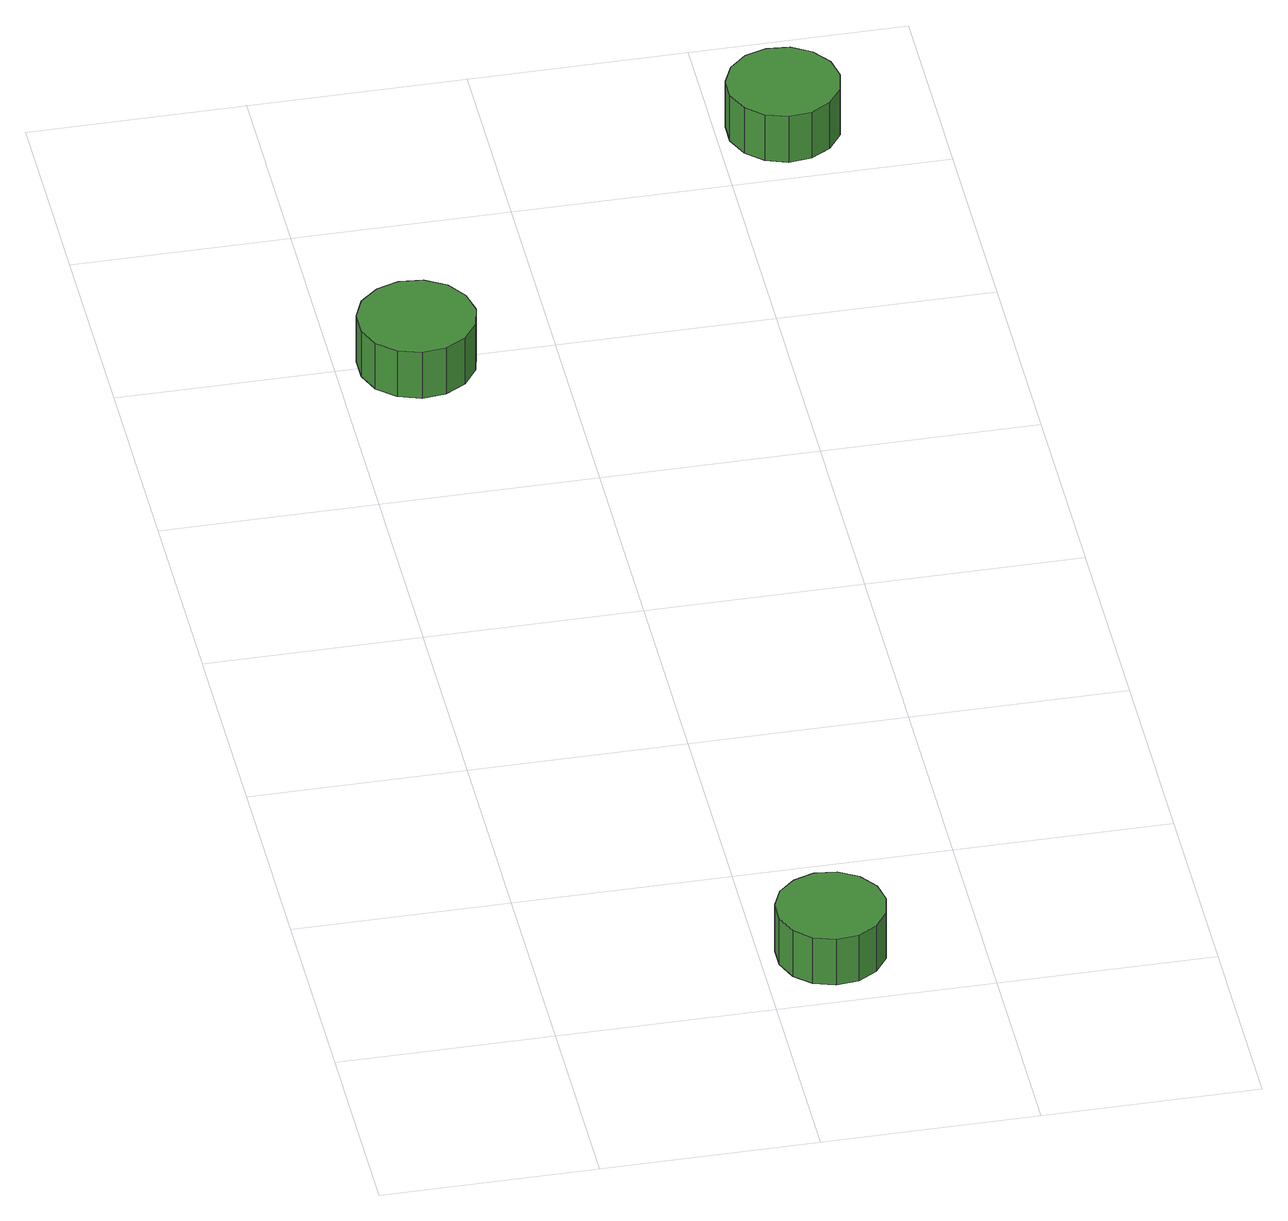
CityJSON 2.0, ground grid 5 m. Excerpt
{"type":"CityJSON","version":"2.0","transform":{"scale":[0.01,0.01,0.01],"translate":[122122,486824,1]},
"CityObjects":{
"tree1":{"type":"SolitaryVegetationObject","attributes":{"function":"something"},"geometry":[{"type":"MultiSurface","lod":"1","boundaries":[[[0,1,2,3,4,5,6,7,8,9,10,11,12,13,14]],[[15,16,17,18,19,20,21,22,23,24,25,26,27,28,29]],[[0,29,28,1]],[[1,28,27,2]],[[2,27,26,3]],[[3,26,25,4]],[[4,25,24,5]],[[5,24,23,6]],[[6,23,22,7]],[[7,22,21,8]],[[8,21,20,9]],[[9,20,19,10]],[[10,19,18,11]],[[11,18,17,12]],[[12,17,16,13]],[[13,16,15,14]],[[14,15,29,0]]]}]},
"tree2":{"type":"SolitaryVegetationObject","attributes":{"function":"something"},"geometry":[{"type":"MultiSurface","lod":"1","boundaries":[[[30,31,32,33,34,35,36,37,38,39,40,41,42,43,44]],[[45,46,47,48,49,50,51,52,53,54,55,56,57,58,59]],[[30,59,58,31]],[[31,58,57,32]],[[32,57,56,33]],[[33,56,55,34]],[[34,55,54,35]],[[35,54,53,36]],[[36,53,52,37]],[[37,52,51,38]],[[38,51,50,39]],[[39,50,49,40]],[[40,49,48,41]],[[41,48,47,42]],[[42,47,46,43]],[[43,46,45,44]],[[44,45,59,30]]]}]},
"tree3":{"type":"SolitaryVegetationObject","attributes":{"function":"something"},"geometry":[{"type":"MultiSurface","lod":"1","boundaries":[[[60,61,62,63,64,65,66,67,68,69,70,71,72,73,74]],[[75,76,77,78,79,80,81,82,83,84,85,86,87,88,89]],[[60,89,88,61]],[[61,88,87,62]],[[62,87,86,63]],[[63,86,85,64]],[[64,85,84,65]],[[65,84,83,66]],[[66,83,82,67]],[[67,82,81,68]],[[68,81,80,69]],[[69,80,79,70]],[[70,79,78,71]],[[71,78,77,72]],[[72,77,76,73]],[[73,76,75,74]],[[74,75,89,60]]]}]}
},
"vertices":[
[775,131,183],[764,182,183],[733,224,183],[688,250,183],[636,256,183],[587,239,183],[548,205,183],[527,157,183],[527,105,183],[548,57,183],[587,22,183],[636,6,183],[688,11,183],[733,38,183],[764,80,183],[764,80,56],[733,38,56],[688,11,56],[636,6,56],[587,22,56],[548,57,56],[527,105,56],[527,157,56],[548,205,56],[587,239,56],[636,256,56],[688,250,56],[733,224,56],[764,182,56],[775,131,56],
[316,2482,153],[304,2536,153],[272,2582,153],[223,2610,153],[167,2616,153],[114,2598,153],[72,2561,153],[50,2510,153],[50,2454,153],[72,2402,153],[114,2365,153],[167,2348,153],[223,2354,153],[272,2382,153],[304,2427,153],[304,2427,26],[272,2382,26],[223,2354,26],[167,2348,26],[114,2365,26],[72,2402,26],[50,2454,26],[50,2510,26],[72,2561,26],[114,2598,26],[167,2616,26],[223,2610,26],[272,2582,26],[304,2536,26],[316,2482,26],
[1282,3187,140],[1271,3240,140],[1239,3283,140],[1193,3310,140],[1140,3315,140],[1089,3299,140],[1049,3263,140],[1027,3214,140],[1027,3161,140],[1049,3112,140],[1089,3076,140],[1140,3059,140],[1193,3065,140],[1239,3092,140],[1271,3135,140],[1271,3135,13],[1239,3092,13],[1193,3065,13],[1140,3059,13],[1089,3076,13],[1049,3112,13],[1027,3161,13],[1027,3214,13],[1049,3263,13],[1089,3299,13],[1140,3315,13],[1193,3310,13],[1239,3283,13],[1271,3240,13],[1282,3187,13]
]}
